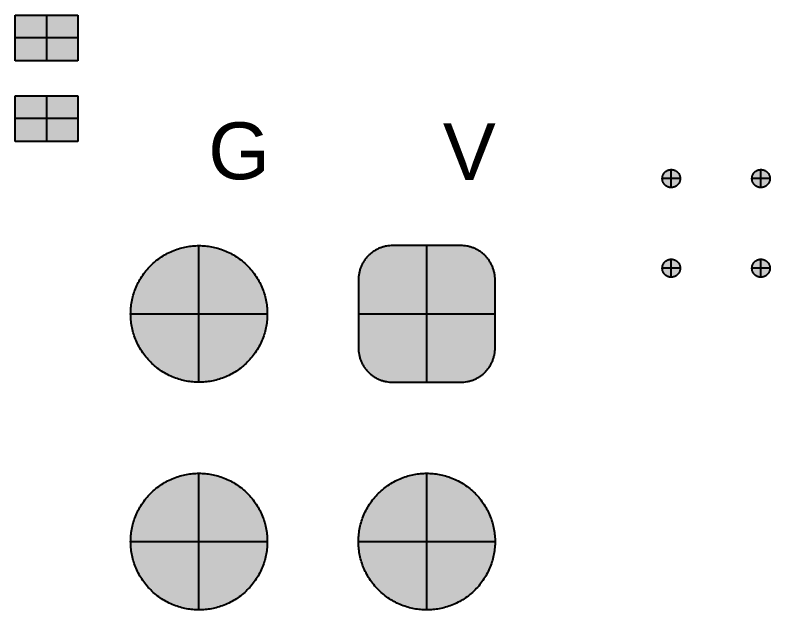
# Model space of a CAD drawing. Header units: millimetres. Extents: x -0.1 to 90.1, y -0.1 to 60.1.
# Drawn here: x 63.23 to 71.64, y 14.92 to 21.55 of the extents above; entities that cross this region are included whole.
import ezdxf

# ---------------------------------------------------------------- set-up
doc = ezdxf.new("R2010")
doc.units = ezdxf.units.MM
doc.layers.get('0').update_dxf_attribs({"color": 18, "true_color": 0x000000})
for name, color, linetype, true_color in [('Bottom Overlay', 54, 'Continuous', 0x999900), ('Bottom Paste', 16, 'Continuous', 0x7f0000), ('Via Holes', 16, 'Continuous', 0x7f0000)]:
    doc.layers.add(name, color=color, linetype=linetype, true_color=true_color)
doc.styles.add('Arial Regular', font='arial.ttf')

# ---------------------------------------------------------------- blocks, each defined once
blk = doc.blocks.new('SOIC_8_L4_9_W3_9_P1_27_LS6_0_BL_EP_370')
at = {"layer": 'Via Holes', "true_color": 0x000000}
for points in [[(-0.3999, 0.4999), (-0.3999, 0.5033), (-0.4001, 0.5068), (-0.4004, 0.5103), (-0.4008, 0.5137), (-0.4014, 0.5171), (-0.402, 0.5205), (-0.4028, 0.5239), (-0.4037, 0.5273), (-0.4047, 0.5306), (-0.4058, 0.5339), (-0.4071, 0.5371), (-0.4084, 0.5403), (-0.4099, 0.5435), (-0.4115, 0.5466), (-0.4131, 0.5496), (-0.4149, 0.5526), (-0.4168, 0.5555), (-0.4188, 0.5584), (-0.4208, 0.5611), (-0.423, 0.5639), (-0.4253, 0.5665), (-0.4276, 0.569), (-0.4301, 0.5715), (-0.4326, 0.5739), (-0.4352, 0.5762), (-0.4379, 0.5784), (-0.4407, 0.5805), (-0.4435, 0.5825), (-0.4464, 0.5844), (-0.4494, 0.5862), (-0.4524, 0.5879), (-0.4555, 0.5895), (-0.4586, 0.591), (-0.4618, 0.5923), (-0.465, 0.5936), (-0.4683, 0.5948), (-0.4716, 0.5958), (-0.475, 0.5967), (-0.4783, 0.5975), (-0.4817, 0.5982), (-0.4852, 0.5988), (-0.4886, 0.5992), (-0.4921, 0.5996), (-0.4955, 0.5998), (-0.499, 0.5999), (-0.5025, 0.5998), (-0.5059, 0.5997), (-0.5094, 0.5994), (-0.5129, 0.599), (-0.5163, 0.5985), (-0.5197, 0.5979), (-0.5231, 0.5971), (-0.5265, 0.5963), (-0.5298, 0.5953), (-0.5331, 0.5942), (-0.5363, 0.593), (-0.5395, 0.5917), (-0.5427, 0.5902), (-0.5458, 0.5887), (-0.5489, 0.587), (-0.5519, 0.5853), (-0.5548, 0.5834), (-0.5577, 0.5815), (-0.5605, 0.5794), (-0.5632, 0.5773), (-0.5658, 0.575), (-0.5684, 0.5727), (-0.5709, 0.5703), (-0.5733, 0.5678), (-0.5756, 0.5652), (-0.5778, 0.5625), (-0.5799, 0.5598), (-0.582, 0.557), (-0.5839, 0.5541), (-0.5857, 0.5511), (-0.5875, 0.5481), (-0.5891, 0.545), (-0.5906, 0.5419), (-0.592, 0.5387), (-0.5933, 0.5355), (-0.5945, 0.5323), (-0.5956, 0.529), (-0.5965, 0.5256), (-0.5973, 0.5222), (-0.5981, 0.5188), (-0.5987, 0.5154), (-0.5991, 0.512), (-0.5995, 0.5085), (-0.5997, 0.5051), (-0.5999, 0.5016), (-0.5999, 0.4981), (-0.5997, 0.4947), (-0.5995, 0.4912), (-0.5991, 0.4878), (-0.5987, 0.4843), (-0.5981, 0.4809), (-0.5973, 0.4775), (-0.5965, 0.4741), (-0.5956, 0.4708), (-0.5945, 0.4675), (-0.5933, 0.4642), (-0.592, 0.461), (-0.5906, 0.4578), (-0.5891, 0.4547), (-0.5875, 0.4516), (-0.5857, 0.4486), (-0.5839, 0.4457), (-0.582, 0.4428), (-0.5799, 0.44), (-0.5778, 0.4372), (-0.5756, 0.4346), (-0.5733, 0.432), (-0.5709, 0.4295), (-0.5684, 0.427), (-0.5658, 0.4247), (-0.5632, 0.4225), (-0.5605, 0.4203), (-0.5577, 0.4183), (-0.5548, 0.4163), (-0.5519, 0.4144), (-0.5489, 0.4127), (-0.5458, 0.411), (-0.5427, 0.4095), (-0.5395, 0.4081), (-0.5363, 0.4068), (-0.5331, 0.4055), (-0.5298, 0.4044), (-0.5265, 0.4035), (-0.5231, 0.4026), (-0.5197, 0.4019), (-0.5163, 0.4012), (-0.5129, 0.4007), (-0.5094, 0.4003), (-0.5059, 0.4001), (-0.5025, 0.3999), (-0.499, 0.3999), (-0.4955, 0.4), (-0.4921, 0.4002), (-0.4886, 0.4005), (-0.4852, 0.401), (-0.4817, 0.4015), (-0.4783, 0.4022), (-0.475, 0.403), (-0.4716, 0.4039), (-0.4683, 0.405), (-0.465, 0.4061), (-0.4618, 0.4074), (-0.4586, 0.4088), (-0.4555, 0.4103), (-0.4524, 0.4119), (-0.4494, 0.4136), (-0.4464, 0.4154), (-0.4435, 0.4173), (-0.4407, 0.4193), (-0.4379, 0.4214), (-0.4352, 0.4236), (-0.4326, 0.4259), (-0.4301, 0.4282), (-0.4276, 0.4307), (-0.4253, 0.4333), (-0.423, 0.4359), (-0.4208, 0.4386), (-0.4188, 0.4414), (-0.4168, 0.4442), (-0.4149, 0.4471), (-0.4131, 0.4501), (-0.4115, 0.4532), (-0.4099, 0.4563), (-0.4084, 0.4594), (-0.4071, 0.4626), (-0.4058, 0.4659), (-0.4047, 0.4691), (-0.4037, 0.4725), (-0.4028, 0.4758), (-0.402, 0.4792), (-0.4014, 0.4826), (-0.4008, 0.486), (-0.4004, 0.4895), (-0.4001, 0.4929), (-0.3999, 0.4964)], [(0.6001, 0.4999), (0.6001, 0.5033), (0.5999, 0.5068), (0.5996, 0.5103), (0.5992, 0.5137), (0.5986, 0.5171), (0.598, 0.5205), (0.5972, 0.5239), (0.5963, 0.5273), (0.5953, 0.5306), (0.5942, 0.5339), (0.5929, 0.5371), (0.5916, 0.5403), (0.5901, 0.5435), (0.5885, 0.5466), (0.5869, 0.5496), (0.5851, 0.5526), (0.5832, 0.5555), (0.5812, 0.5584), (0.5792, 0.5611), (0.577, 0.5639), (0.5747, 0.5665), (0.5724, 0.569), (0.5699, 0.5715), (0.5674, 0.5739), (0.5648, 0.5762), (0.5621, 0.5784), (0.5593, 0.5805), (0.5565, 0.5825), (0.5536, 0.5844), (0.5506, 0.5862), (0.5476, 0.5879), (0.5445, 0.5895), (0.5414, 0.591), (0.5382, 0.5923), (0.535, 0.5936), (0.5317, 0.5948), (0.5284, 0.5958), (0.525, 0.5967), (0.5217, 0.5975), (0.5182, 0.5982), (0.5148, 0.5988), (0.5114, 0.5992), (0.5079, 0.5996), (0.5045, 0.5998), (0.501, 0.5999), (0.4975, 0.5998), (0.4941, 0.5997), (0.4906, 0.5994), (0.4871, 0.599), (0.4837, 0.5985), (0.4803, 0.5979), (0.4769, 0.5971), (0.4735, 0.5963), (0.4702, 0.5953), (0.4669, 0.5942), (0.4637, 0.593), (0.4605, 0.5917), (0.4573, 0.5902), (0.4542, 0.5887), (0.4511, 0.587), (0.4481, 0.5853), (0.4452, 0.5834), (0.4423, 0.5815), (0.4395, 0.5794), (0.4368, 0.5773), (0.4342, 0.575), (0.4316, 0.5727), (0.4291, 0.5703), (0.4267, 0.5678), (0.4244, 0.5652), (0.4222, 0.5625), (0.42, 0.5598), (0.418, 0.557), (0.4161, 0.5541), (0.4143, 0.5511), (0.4125, 0.5481), (0.4109, 0.545), (0.4094, 0.5419), (0.408, 0.5387), (0.4067, 0.5355), (0.4055, 0.5323), (0.4044, 0.529), (0.4035, 0.5256), (0.4027, 0.5222), (0.4019, 0.5188), (0.4013, 0.5154), (0.4009, 0.512), (0.4005, 0.5085), (0.4003, 0.5051), (0.4001, 0.5016), (0.4001, 0.4981), (0.4003, 0.4947), (0.4005, 0.4912), (0.4009, 0.4878), (0.4013, 0.4843), (0.4019, 0.4809), (0.4027, 0.4775), (0.4035, 0.4741), (0.4044, 0.4708), (0.4055, 0.4675), (0.4067, 0.4642), (0.408, 0.461), (0.4094, 0.4578), (0.4109, 0.4547), (0.4125, 0.4516), (0.4143, 0.4486), (0.4161, 0.4457), (0.418, 0.4428), (0.42, 0.44), (0.4222, 0.4372), (0.4244, 0.4346), (0.4267, 0.432), (0.4291, 0.4295), (0.4316, 0.427), (0.4342, 0.4247), (0.4368, 0.4225), (0.4395, 0.4203), (0.4423, 0.4183), (0.4452, 0.4163), (0.4481, 0.4144), (0.4511, 0.4127), (0.4542, 0.411), (0.4573, 0.4095), (0.4605, 0.4081), (0.4637, 0.4068), (0.4669, 0.4055), (0.4702, 0.4044), (0.4735, 0.4035), (0.4769, 0.4026), (0.4803, 0.4019), (0.4837, 0.4012), (0.4871, 0.4007), (0.4906, 0.4003), (0.4941, 0.4001), (0.4975, 0.3999), (0.501, 0.3999), (0.5045, 0.4), (0.5079, 0.4002), (0.5114, 0.4005), (0.5148, 0.401), (0.5182, 0.4015), (0.5217, 0.4022), (0.525, 0.403), (0.5284, 0.4039), (0.5317, 0.405), (0.535, 0.4061), (0.5382, 0.4074), (0.5414, 0.4088), (0.5445, 0.4103), (0.5476, 0.4119), (0.5506, 0.4136), (0.5536, 0.4154), (0.5565, 0.4173), (0.5593, 0.4193), (0.5621, 0.4214), (0.5648, 0.4236), (0.5674, 0.4259), (0.5699, 0.4282), (0.5724, 0.4307), (0.5747, 0.4333), (0.577, 0.4359), (0.5792, 0.4386), (0.5812, 0.4414), (0.5832, 0.4442), (0.5851, 0.4471), (0.5869, 0.4501), (0.5885, 0.4532), (0.5901, 0.4563), (0.5916, 0.4594), (0.5929, 0.4626), (0.5942, 0.4659), (0.5953, 0.4691), (0.5963, 0.4725), (0.5972, 0.4758), (0.598, 0.4792), (0.5986, 0.4826), (0.5992, 0.486), (0.5996, 0.4895), (0.5999, 0.4929), (0.6001, 0.4964)], [(-0.3999, -0.5001), (-0.3999, -0.4967), (-0.4001, -0.4932), (-0.4004, -0.4897), (-0.4008, -0.4863), (-0.4014, -0.4829), (-0.402, -0.4794), (-0.4028, -0.4761), (-0.4037, -0.4727), (-0.4047, -0.4694), (-0.4058, -0.4661), (-0.4071, -0.4629), (-0.4084, -0.4597), (-0.4099, -0.4565), (-0.4115, -0.4534), (-0.4131, -0.4504), (-0.4149, -0.4474), (-0.4168, -0.4445), (-0.4188, -0.4416), (-0.4208, -0.4388), (-0.423, -0.4361), (-0.4253, -0.4335), (-0.4276, -0.431), (-0.4301, -0.4285), (-0.4326, -0.4261), (-0.4352, -0.4238), (-0.4379, -0.4216), (-0.4407, -0.4195), (-0.4435, -0.4175), (-0.4464, -0.4156), (-0.4494, -0.4138), (-0.4524, -0.4121), (-0.4555, -0.4105), (-0.4586, -0.409), (-0.4618, -0.4077), (-0.465, -0.4064), (-0.4683, -0.4052), (-0.4716, -0.4042), (-0.475, -0.4033), (-0.4783, -0.4025), (-0.4817, -0.4018), (-0.4852, -0.4012), (-0.4886, -0.4008), (-0.4921, -0.4004), (-0.4955, -0.4002), (-0.499, -0.4001), (-0.5025, -0.4002), (-0.5059, -0.4003), (-0.5094, -0.4006), (-0.5129, -0.401), (-0.5163, -0.4015), (-0.5197, -0.4021), (-0.5231, -0.4029), (-0.5265, -0.4037), (-0.5298, -0.4047), (-0.5331, -0.4058), (-0.5363, -0.407), (-0.5395, -0.4083), (-0.5427, -0.4098), (-0.5458, -0.4113), (-0.5489, -0.413), (-0.5519, -0.4147), (-0.5548, -0.4166), (-0.5577, -0.4185), (-0.5605, -0.4206), (-0.5632, -0.4227), (-0.5658, -0.425), (-0.5684, -0.4273), (-0.5709, -0.4297), (-0.5733, -0.4322), (-0.5756, -0.4348), (-0.5778, -0.4375), (-0.5799, -0.4402), (-0.582, -0.443), (-0.5839, -0.4459), (-0.5857, -0.4489), (-0.5875, -0.4519), (-0.5891, -0.455), (-0.5906, -0.4581), (-0.592, -0.4613), (-0.5933, -0.4645), (-0.5945, -0.4677), (-0.5956, -0.471), (-0.5965, -0.4744), (-0.5973, -0.4778), (-0.5981, -0.4811), (-0.5987, -0.4846), (-0.5991, -0.488), (-0.5995, -0.4915), (-0.5997, -0.4949), (-0.5999, -0.4984), (-0.5999, -0.5019), (-0.5997, -0.5053), (-0.5995, -0.5088), (-0.5991, -0.5122), (-0.5987, -0.5157), (-0.5981, -0.5191), (-0.5973, -0.5225), (-0.5965, -0.5259), (-0.5956, -0.5292), (-0.5945, -0.5325), (-0.5933, -0.5358), (-0.592, -0.539), (-0.5906, -0.5422), (-0.5891, -0.5453), (-0.5875, -0.5484), (-0.5857, -0.5514), (-0.5839, -0.5543), (-0.582, -0.5572), (-0.5799, -0.56), (-0.5778, -0.5628), (-0.5756, -0.5654), (-0.5733, -0.568), (-0.5709, -0.5705), (-0.5684, -0.573), (-0.5658, -0.5753), (-0.5632, -0.5775), (-0.5605, -0.5797), (-0.5577, -0.5817), (-0.5548, -0.5837), (-0.5519, -0.5855), (-0.5489, -0.5873), (-0.5458, -0.5889), (-0.5427, -0.5905), (-0.5395, -0.5919), (-0.5363, -0.5932), (-0.5331, -0.5945), (-0.5298, -0.5955), (-0.5265, -0.5965), (-0.5231, -0.5974), (-0.5197, -0.5981), (-0.5163, -0.5988), (-0.5129, -0.5993), (-0.5094, -0.5997), (-0.5059, -0.5999), (-0.5025, -0.6001), (-0.499, -0.6001), (-0.4955, -0.6), (-0.4921, -0.5998), (-0.4886, -0.5995), (-0.4852, -0.599), (-0.4817, -0.5985), (-0.4783, -0.5978), (-0.475, -0.597), (-0.4716, -0.5961), (-0.4683, -0.595), (-0.465, -0.5939), (-0.4618, -0.5926), (-0.4586, -0.5912), (-0.4555, -0.5897), (-0.4524, -0.5881), (-0.4494, -0.5864), (-0.4464, -0.5846), (-0.4435, -0.5827), (-0.4407, -0.5807), (-0.4379, -0.5786), (-0.4352, -0.5764), (-0.4326, -0.5741), (-0.4301, -0.5718), (-0.4276, -0.5693), (-0.4253, -0.5667), (-0.423, -0.5641), (-0.4208, -0.5614), (-0.4188, -0.5586), (-0.4168, -0.5558), (-0.4149, -0.5529), (-0.4131, -0.5499), (-0.4115, -0.5468), (-0.4099, -0.5437), (-0.4084, -0.5406), (-0.4071, -0.5374), (-0.4058, -0.5341), (-0.4047, -0.5309), (-0.4037, -0.5275), (-0.4028, -0.5242), (-0.402, -0.5208), (-0.4014, -0.5174), (-0.4008, -0.514), (-0.4004, -0.5105), (-0.4001, -0.5071), (-0.3999, -0.5036)], [(0.6001, -0.5001), (0.6001, -0.4967), (0.5999, -0.4932), (0.5996, -0.4897), (0.5992, -0.4863), (0.5986, -0.4829), (0.598, -0.4794), (0.5972, -0.4761), (0.5963, -0.4727), (0.5953, -0.4694), (0.5942, -0.4661), (0.5929, -0.4629), (0.5916, -0.4597), (0.5901, -0.4565), (0.5885, -0.4534), (0.5869, -0.4504), (0.5851, -0.4474), (0.5832, -0.4445), (0.5812, -0.4416), (0.5792, -0.4388), (0.577, -0.4361), (0.5747, -0.4335), (0.5724, -0.431), (0.5699, -0.4285), (0.5674, -0.4261), (0.5648, -0.4238), (0.5621, -0.4216), (0.5593, -0.4195), (0.5565, -0.4175), (0.5536, -0.4156), (0.5506, -0.4138), (0.5476, -0.4121), (0.5445, -0.4105), (0.5414, -0.409), (0.5382, -0.4077), (0.535, -0.4064), (0.5317, -0.4052), (0.5284, -0.4042), (0.525, -0.4033), (0.5217, -0.4025), (0.5182, -0.4018), (0.5148, -0.4012), (0.5114, -0.4008), (0.5079, -0.4004), (0.5045, -0.4002), (0.501, -0.4001), (0.4975, -0.4002), (0.4941, -0.4003), (0.4906, -0.4006), (0.4871, -0.401), (0.4837, -0.4015), (0.4803, -0.4021), (0.4769, -0.4029), (0.4735, -0.4037), (0.4702, -0.4047), (0.4669, -0.4058), (0.4637, -0.407), (0.4605, -0.4083), (0.4573, -0.4098), (0.4542, -0.4113), (0.4511, -0.413), (0.4481, -0.4147), (0.4452, -0.4166), (0.4423, -0.4185), (0.4395, -0.4206), (0.4368, -0.4227), (0.4342, -0.425), (0.4316, -0.4273), (0.4291, -0.4297), (0.4267, -0.4322), (0.4244, -0.4348), (0.4222, -0.4375), (0.42, -0.4402), (0.418, -0.443), (0.4161, -0.4459), (0.4143, -0.4489), (0.4125, -0.4519), (0.4109, -0.455), (0.4094, -0.4581), (0.408, -0.4613), (0.4067, -0.4645), (0.4055, -0.4677), (0.4044, -0.471), (0.4035, -0.4744), (0.4027, -0.4778), (0.4019, -0.4811), (0.4013, -0.4846), (0.4009, -0.488), (0.4005, -0.4915), (0.4003, -0.4949), (0.4001, -0.4984), (0.4001, -0.5019), (0.4003, -0.5053), (0.4005, -0.5088), (0.4009, -0.5122), (0.4013, -0.5157), (0.4019, -0.5191), (0.4027, -0.5225), (0.4035, -0.5259), (0.4044, -0.5292), (0.4055, -0.5325), (0.4067, -0.5358), (0.408, -0.539), (0.4094, -0.5422), (0.4109, -0.5453), (0.4125, -0.5484), (0.4143, -0.5514), (0.4161, -0.5543), (0.418, -0.5572), (0.42, -0.56), (0.4222, -0.5628), (0.4244, -0.5654), (0.4267, -0.568), (0.4291, -0.5705), (0.4316, -0.573), (0.4342, -0.5753), (0.4368, -0.5775), (0.4395, -0.5797), (0.4423, -0.5817), (0.4452, -0.5837), (0.4481, -0.5855), (0.4511, -0.5873), (0.4542, -0.5889), (0.4573, -0.5905), (0.4605, -0.5919), (0.4637, -0.5932), (0.4669, -0.5945), (0.4702, -0.5955), (0.4735, -0.5965), (0.4769, -0.5974), (0.4803, -0.5981), (0.4837, -0.5988), (0.4871, -0.5993), (0.4906, -0.5997), (0.4941, -0.5999), (0.4975, -0.6001), (0.501, -0.6001), (0.5045, -0.6), (0.5079, -0.5998), (0.5114, -0.5995), (0.5148, -0.599), (0.5182, -0.5985), (0.5217, -0.5978), (0.525, -0.597), (0.5284, -0.5961), (0.5317, -0.595), (0.535, -0.5939), (0.5382, -0.5926), (0.5414, -0.5912), (0.5445, -0.5897), (0.5476, -0.5881), (0.5506, -0.5864), (0.5536, -0.5846), (0.5565, -0.5827), (0.5593, -0.5807), (0.5621, -0.5786), (0.5648, -0.5764), (0.5674, -0.5741), (0.5699, -0.5718), (0.5724, -0.5693), (0.5747, -0.5667), (0.577, -0.5641), (0.5792, -0.5614), (0.5812, -0.5586), (0.5832, -0.5558), (0.5851, -0.5529), (0.5869, -0.5499), (0.5885, -0.5468), (0.5901, -0.5437), (0.5916, -0.5406), (0.5929, -0.5374), (0.5942, -0.5341), (0.5953, -0.5309), (0.5963, -0.5275), (0.5972, -0.5242), (0.598, -0.5208), (0.5986, -0.5174), (0.5992, -0.514), (0.5996, -0.5105), (0.5999, -0.5071), (0.6001, -0.5036)]]:
    blk.add_hatch(color=18, dxfattribs=at).paths.add_polyline_path(points, flags=0)
at = {"layer": 'Via Holes', "color": 18, "true_color": 0x000000}
for p, q in [((-0.4999, 0.5999), (-0.4999, 0.3999)), ((0.5001, 0.5999), (0.5001, 0.3999)), ((-0.3999, 0.4999), (-0.5999, 0.4999)), ((0.6001, 0.4999), (0.4001, 0.4999)), ((-0.4999, -0.4001), (-0.4999, -0.6001)), ((0.5001, -0.4001), (0.5001, -0.6001)), ((-0.3999, -0.5001), (-0.5999, -0.5001)), ((0.6001, -0.5001), (0.4001, -0.5001))]:
    blk.add_line(p, q, dxfattribs=at)
for points in [[(-0.3999, 0.4999), (-0.3999, 0.5999), (-0.4999, 0.5999), (-0.5999, 0.5999), (-0.5999, 0.4999), (-0.5999, 0.3999), (-0.4999, 0.3999), (-0.3999, 0.3999), (-0.3999, 0.4999)], [(0.6001, 0.4999), (0.6001, 0.5999), (0.5001, 0.5999), (0.4001, 0.5999), (0.4001, 0.4999), (0.4001, 0.3999), (0.5001, 0.3999), (0.6001, 0.3999), (0.6001, 0.4999)], [(-0.3999, -0.5001), (-0.3999, -0.4001), (-0.4999, -0.4001), (-0.5999, -0.4001), (-0.5999, -0.5001), (-0.5999, -0.6001), (-0.4999, -0.6001), (-0.3999, -0.6001), (-0.3999, -0.5001)], [(0.6001, -0.5001), (0.6001, -0.4001), (0.5001, -0.4001), (0.4001, -0.4001), (0.4001, -0.5001), (0.4001, -0.6001), (0.5001, -0.6001), (0.6001, -0.6001), (0.6001, -0.5001)]]:
    blk.add_rational_spline(points, [1, 0.707106781187, 1, 0.707106781187, 1, 0.707106781187, 1, 0.707106781187, 1], degree=2, knots=[0, 0, 0, 0.1570793, 0.1570793, 0.3141586, 0.3141586, 0.471238, 0.471238, 0.6283173, 0.6283173, 0.6283173], dxfattribs=at)
blk = doc.blocks.new('R0402_B_313')
at = {"layer": 'Bottom Paste', "true_color": 0x7f0000}
for points in [[(-0.195, 0.35), (-0.195, -0.35), (-0.705, -0.35), (-0.705, 0.35)], [(0.705, 0.35), (0.705, -0.35), (0.195, -0.35), (0.195, 0.35)]]:
    blk.add_hatch(color=16, dxfattribs=at).paths.add_polyline_path(points, flags=0)
at = {"layer": 'Bottom Paste', "color": 16, "true_color": 0x7f0000}
for p, q in [((-0.45, 0.35), (-0.45, -0.35)), ((0.45, 0.35), (0.45, -0.35)), ((-0.705, 0), (-0.195, 0)), ((0.195, 0), (0.705, 0))]:
    blk.add_line(p, q, dxfattribs=at)
for points in [[(-0.705, -0.35), (-0.705, 0), (-0.705, 0.35)], [(-0.705, 0.35), (-0.45, 0.35), (-0.195, 0.35)], [(-0.195, 0.35), (-0.195, 0), (-0.195, -0.35)], [(0.195, -0.35), (0.195, 0), (0.195, 0.35)], [(0.195, 0.35), (0.45, 0.35), (0.705, 0.35)], [(0.705, 0.35), (0.705, 0), (0.705, -0.35)], [(-0.195, -0.35), (-0.45, -0.35), (-0.705, -0.35)], [(0.705, -0.35), (0.45, -0.35), (0.195, -0.35)]]:
    blk.add_open_spline(points, degree=2, dxfattribs=at)
blk = doc.blocks.new('DINGZHEN_B_30')
at = {"layer": 'Bottom Paste', "true_color": 0x7f0000}
for points in [[(-0.508, 1.27), (-0.5085, 1.2964), (-0.5098, 1.3229), (-0.5121, 1.3492), (-0.5153, 1.3755), (-0.5194, 1.4016), (-0.5245, 1.4276), (-0.5304, 1.4533), (-0.5372, 1.4789), (-0.5449, 1.5042), (-0.5535, 1.5292), (-0.5629, 1.554), (-0.5732, 1.5783), (-0.5843, 1.6023), (-0.5962, 1.6259), (-0.609, 1.6491), (-0.6225, 1.6718), (-0.6369, 1.694), (-0.652, 1.7157), (-0.6678, 1.7369), (-0.6844, 1.7575), (-0.7017, 1.7776), (-0.7196, 1.797), (-0.7382, 1.8158), (-0.7575, 1.8339), (-0.7774, 1.8514), (-0.7979, 1.8681), (-0.8189, 1.8841), (-0.8405, 1.8994), (-0.8626, 1.9139), (-0.8852, 1.9277), (-0.9082, 1.9407), (-0.9317, 1.9528), (-0.9556, 1.9641), (-0.9799, 1.9746), (-1.0046, 1.9843), (-1.0295, 1.9931), (-1.0547, 2.001), (-1.0802, 2.008), (-1.106, 2.0141), (-1.1319, 2.0194), (-1.158, 2.0237), (-1.1842, 2.0272), (-1.2105, 2.0297), (-1.2369, 2.0313), (-1.2634, 2.032), (-1.2898, 2.0317), (-1.3163, 2.0306), (-1.3426, 2.0285), (-1.3689, 2.0256), (-1.3951, 2.0217), (-1.4211, 2.0169), (-1.4469, 2.0112), (-1.4725, 2.0046), (-1.4979, 1.9971), (-1.523, 1.9888), (-1.5478, 1.9796), (-1.5723, 1.9695), (-1.5964, 1.9586), (-1.6201, 1.9468), (-1.6433, 1.9343), (-1.6662, 1.9209), (-1.6885, 1.9068), (-1.7104, 1.8919), (-1.7317, 1.8762), (-1.7524, 1.8598), (-1.7726, 1.8427), (-1.7922, 1.8249), (-1.8111, 1.8065), (-1.8294, 1.7874), (-1.8471, 1.7676), (-1.864, 1.7473), (-1.8802, 1.7264), (-1.8957, 1.705), (-1.9104, 1.683), (-1.9243, 1.6605), (-1.9375, 1.6376), (-1.9498, 1.6142), (-1.9614, 1.5904), (-1.9721, 1.5662), (-1.9819, 1.5416), (-1.9909, 1.5168), (-1.9991, 1.4916), (-2.0063, 1.4662), (-2.0127, 1.4405), (-2.0182, 1.4146), (-2.0227, 1.3885), (-2.0264, 1.3624), (-2.0291, 1.336), (-2.031, 1.3097), (-2.0319, 1.2832), (-2.0319, 1.2568), (-2.031, 1.2303), (-2.0291, 1.204), (-2.0264, 1.1776), (-2.0227, 1.1515), (-2.0182, 1.1254), (-2.0127, 1.0995), (-2.0063, 1.0738), (-1.9991, 1.0484), (-1.9909, 1.0232), (-1.9819, 0.9984), (-1.9721, 0.9738), (-1.9614, 0.9496), (-1.9498, 0.9258), (-1.9375, 0.9024), (-1.9243, 0.8795), (-1.9104, 0.857), (-1.8957, 0.835), (-1.8802, 0.8136), (-1.864, 0.7927), (-1.8471, 0.7724), (-1.8294, 0.7526), (-1.8111, 0.7335), (-1.7922, 0.7151), (-1.7726, 0.6973), (-1.7524, 0.6802), (-1.7317, 0.6638), (-1.7104, 0.6481), (-1.6885, 0.6332), (-1.6662, 0.6191), (-1.6433, 0.6057), (-1.6201, 0.5932), (-1.5964, 0.5814), (-1.5723, 0.5705), (-1.5478, 0.5604), (-1.523, 0.5512), (-1.4979, 0.5429), (-1.4725, 0.5354), (-1.4469, 0.5288), (-1.4211, 0.5231), (-1.3951, 0.5183), (-1.3689, 0.5144), (-1.3426, 0.5115), (-1.3163, 0.5094), (-1.2898, 0.5083), (-1.2634, 0.508), (-1.2369, 0.5087), (-1.2105, 0.5103), (-1.1842, 0.5128), (-1.158, 0.5163), (-1.1319, 0.5206), (-1.106, 0.5259), (-1.0802, 0.532), (-1.0547, 0.539), (-1.0295, 0.5469), (-1.0046, 0.5557), (-0.9799, 0.5654), (-0.9556, 0.5759), (-0.9317, 0.5872), (-0.9082, 0.5993), (-0.8852, 0.6123), (-0.8626, 0.6261), (-0.8405, 0.6406), (-0.8189, 0.6559), (-0.7979, 0.6719), (-0.7774, 0.6886), (-0.7575, 0.7061), (-0.7382, 0.7242), (-0.7196, 0.743), (-0.7017, 0.7624), (-0.6844, 0.7825), (-0.6678, 0.8031), (-0.652, 0.8243), (-0.6369, 0.846), (-0.6225, 0.8682), (-0.609, 0.8909), (-0.5962, 0.9141), (-0.5843, 0.9377), (-0.5732, 0.9617), (-0.5629, 0.986), (-0.5535, 1.0108), (-0.5449, 1.0358), (-0.5372, 1.0611), (-0.5304, 1.0867), (-0.5245, 1.1124), (-0.5194, 1.1384), (-0.5153, 1.1645), (-0.5121, 1.1908), (-0.5098, 1.2171), (-0.5085, 1.2436)], [(2.032, 1.27), (2.0315, 1.2964), (2.0302, 1.3229), (2.0279, 1.3492), (2.0247, 1.3755), (2.0206, 1.4016), (2.0155, 1.4276), (2.0096, 1.4533), (2.0028, 1.4789), (1.9951, 1.5042), (1.9865, 1.5292), (1.9771, 1.554), (1.9668, 1.5783), (1.9557, 1.6023), (1.9438, 1.6259), (1.931, 1.6491), (1.9175, 1.6718), (1.9031, 1.694), (1.888, 1.7157), (1.8722, 1.7369), (1.8556, 1.7575), (1.8383, 1.7776), (1.8204, 1.797), (1.8018, 1.8158), (1.7825, 1.8339), (1.7626, 1.8514), (1.7421, 1.8681), (1.7211, 1.8841), (1.6995, 1.8994), (1.6774, 1.9139), (1.6548, 1.9277), (1.6318, 1.9407), (1.6083, 1.9528), (1.5844, 1.9641), (1.5601, 1.9746), (1.5354, 1.9843), (1.5105, 1.9931), (1.4853, 2.001), (1.4598, 2.008), (1.434, 2.0141), (1.4081, 2.0194), (1.382, 2.0237), (1.3558, 2.0272), (1.3295, 2.0297), (1.3031, 2.0313), (1.2766, 2.032), (1.2502, 2.0317), (1.2237, 2.0306), (1.1974, 2.0285), (1.1711, 2.0256), (1.1449, 2.0217), (1.1189, 2.0169), (1.0931, 2.0112), (1.0675, 2.0046), (1.0421, 1.9971), (1.017, 1.9888), (0.9922, 1.9796), (0.9677, 1.9695), (0.9436, 1.9586), (0.9199, 1.9468), (0.8967, 1.9343), (0.8738, 1.9209), (0.8515, 1.9068), (0.8296, 1.8919), (0.8083, 1.8762), (0.7876, 1.8598), (0.7674, 1.8427), (0.7478, 1.8249), (0.7289, 1.8065), (0.7106, 1.7874), (0.6929, 1.7676), (0.676, 1.7473), (0.6598, 1.7264), (0.6443, 1.705), (0.6296, 1.683), (0.6157, 1.6605), (0.6025, 1.6376), (0.5902, 1.6142), (0.5786, 1.5904), (0.5679, 1.5662), (0.5581, 1.5416), (0.5491, 1.5168), (0.5409, 1.4916), (0.5337, 1.4662), (0.5273, 1.4405), (0.5218, 1.4146), (0.5173, 1.3885), (0.5136, 1.3624), (0.5109, 1.336), (0.509, 1.3097), (0.5081, 1.2832), (0.5081, 1.2568), (0.509, 1.2303), (0.5109, 1.204), (0.5136, 1.1776), (0.5173, 1.1515), (0.5218, 1.1254), (0.5273, 1.0995), (0.5337, 1.0738), (0.5409, 1.0484), (0.5491, 1.0232), (0.5581, 0.9984), (0.5679, 0.9738), (0.5786, 0.9496), (0.5902, 0.9258), (0.6025, 0.9024), (0.6157, 0.8795), (0.6296, 0.857), (0.6443, 0.835), (0.6598, 0.8136), (0.676, 0.7927), (0.6929, 0.7724), (0.7106, 0.7526), (0.7289, 0.7335), (0.7478, 0.7151), (0.7674, 0.6973), (0.7876, 0.6802), (0.8083, 0.6638), (0.8296, 0.6481), (0.8515, 0.6332), (0.8738, 0.6191), (0.8967, 0.6057), (0.9199, 0.5932), (0.9436, 0.5814), (0.9677, 0.5705), (0.9922, 0.5604), (1.017, 0.5512), (1.0421, 0.5429), (1.0675, 0.5354), (1.0931, 0.5288), (1.1189, 0.5231), (1.1449, 0.5183), (1.1711, 0.5144), (1.1974, 0.5115), (1.2237, 0.5094), (1.2502, 0.5083), (1.2766, 0.508), (1.3031, 0.5087), (1.3295, 0.5103), (1.3558, 0.5128), (1.382, 0.5163), (1.4081, 0.5206), (1.434, 0.5259), (1.4598, 0.532), (1.4853, 0.539), (1.5105, 0.5469), (1.5354, 0.5557), (1.5601, 0.5654), (1.5844, 0.5759), (1.6083, 0.5872), (1.6318, 0.5993), (1.6548, 0.6123), (1.6774, 0.6261), (1.6995, 0.6406), (1.7211, 0.6559), (1.7421, 0.6719), (1.7626, 0.6886), (1.7825, 0.7061), (1.8018, 0.7242), (1.8204, 0.743), (1.8383, 0.7624), (1.8556, 0.7825), (1.8722, 0.8031), (1.888, 0.8243), (1.9031, 0.846), (1.9175, 0.8682), (1.931, 0.8909), (1.9438, 0.9141), (1.9557, 0.9377), (1.9668, 0.9617), (1.9771, 0.986), (1.9865, 1.0108), (1.9951, 1.0358), (2.0028, 1.0611), (2.0096, 1.0867), (2.0155, 1.1124), (2.0206, 1.1384), (2.0247, 1.1645), (2.0279, 1.1908), (2.0302, 1.2171), (2.0315, 1.2436)], [(-1.651, -0.508), (-1.664, -0.5082), (-1.677, -0.5089), (-1.69, -0.51), (-1.7029, -0.5115), (-1.7157, -0.5135), (-1.7285, -0.516), (-1.7412, -0.5188), (-1.7538, -0.5221), (-1.7663, -0.5259), (-1.7786, -0.53), (-1.7908, -0.5346), (-1.8028, -0.5395), (-1.8146, -0.5449), (-1.8263, -0.5507), (-1.8377, -0.5569), (-1.849, -0.5635), (-1.86, -0.5704), (-1.8707, -0.5777), (-1.8812, -0.5854), (-1.8914, -0.5935), (-1.9014, -0.6018), (-1.9111, -0.6106), (-1.9204, -0.6196), (-1.9294, -0.6289), (-1.9382, -0.6386), (-1.9465, -0.6486), (-1.9546, -0.6588), (-1.9623, -0.6693), (-1.9696, -0.68), (-1.9765, -0.691), (-1.9831, -0.7023), (-1.9893, -0.7137), (-1.9951, -0.7254), (-2.0005, -0.7372), (-2.0054, -0.7492), (-2.01, -0.7614), (-2.0141, -0.7737), (-2.0179, -0.7862), (-2.0212, -0.7988), (-2.024, -0.8115), (-2.0265, -0.8243), (-2.0285, -0.8371), (-2.03, -0.85), (-2.0311, -0.863), (-2.0318, -0.876), (-2.032, -0.889), (-2.032, -1.651), (-2.0318, -1.664), (-2.0311, -1.677), (-2.03, -1.69), (-2.0285, -1.7029), (-2.0265, -1.7157), (-2.024, -1.7285), (-2.0212, -1.7412), (-2.0179, -1.7538), (-2.0141, -1.7663), (-2.01, -1.7786), (-2.0054, -1.7908), (-2.0005, -1.8028), (-1.9951, -1.8146), (-1.9893, -1.8263), (-1.9831, -1.8377), (-1.9765, -1.849), (-1.9696, -1.86), (-1.9623, -1.8707), (-1.9546, -1.8812), (-1.9465, -1.8914), (-1.9382, -1.9014), (-1.9294, -1.9111), (-1.9204, -1.9204), (-1.9111, -1.9294), (-1.9014, -1.9382), (-1.8914, -1.9465), (-1.8812, -1.9546), (-1.8707, -1.9623), (-1.86, -1.9696), (-1.849, -1.9765), (-1.8377, -1.9831), (-1.8263, -1.9893), (-1.8146, -1.9951), (-1.8028, -2.0005), (-1.7908, -2.0054), (-1.7786, -2.01), (-1.7663, -2.0141), (-1.7538, -2.0179), (-1.7412, -2.0212), (-1.7285, -2.024), (-1.7157, -2.0265), (-1.7029, -2.0285), (-1.69, -2.03), (-1.677, -2.0311), (-1.664, -2.0318), (-1.651, -2.032), (-0.889, -2.032), (-0.876, -2.0318), (-0.863, -2.0311), (-0.85, -2.03), (-0.8371, -2.0285), (-0.8243, -2.0265), (-0.8115, -2.024), (-0.7988, -2.0212), (-0.7862, -2.0179), (-0.7737, -2.0141), (-0.7614, -2.01), (-0.7492, -2.0054), (-0.7372, -2.0005), (-0.7254, -1.9951), (-0.7137, -1.9893), (-0.7023, -1.9831), (-0.691, -1.9765), (-0.68, -1.9696), (-0.6693, -1.9623), (-0.6588, -1.9546), (-0.6486, -1.9465), (-0.6386, -1.9382), (-0.6289, -1.9294), (-0.6196, -1.9204), (-0.6106, -1.9111), (-0.6018, -1.9014), (-0.5935, -1.8914), (-0.5854, -1.8812), (-0.5777, -1.8707), (-0.5704, -1.86), (-0.5635, -1.849), (-0.5569, -1.8377), (-0.5507, -1.8263), (-0.5449, -1.8146), (-0.5395, -1.8028), (-0.5346, -1.7908), (-0.53, -1.7786), (-0.5259, -1.7663), (-0.5221, -1.7538), (-0.5188, -1.7412), (-0.516, -1.7285), (-0.5135, -1.7157), (-0.5115, -1.7029), (-0.51, -1.69), (-0.5089, -1.677), (-0.5082, -1.664), (-0.508, -1.651), (-0.508, -0.889), (-0.5082, -0.876), (-0.5089, -0.863), (-0.51, -0.85), (-0.5115, -0.8371), (-0.5135, -0.8243), (-0.516, -0.8115), (-0.5188, -0.7988), (-0.5221, -0.7862), (-0.5259, -0.7737), (-0.53, -0.7614), (-0.5346, -0.7492), (-0.5395, -0.7372), (-0.5449, -0.7254), (-0.5507, -0.7137), (-0.5569, -0.7023), (-0.5635, -0.691), (-0.5704, -0.68), (-0.5777, -0.6693), (-0.5854, -0.6588), (-0.5935, -0.6486), (-0.6018, -0.6386), (-0.6106, -0.6289), (-0.6196, -0.6196), (-0.6289, -0.6106), (-0.6386, -0.6018), (-0.6486, -0.5935), (-0.6588, -0.5854), (-0.6693, -0.5777), (-0.68, -0.5704), (-0.691, -0.5635), (-0.7023, -0.5569), (-0.7137, -0.5507), (-0.7254, -0.5449), (-0.7372, -0.5395), (-0.7492, -0.5346), (-0.7614, -0.53), (-0.7737, -0.5259), (-0.7862, -0.5221), (-0.7988, -0.5188), (-0.8115, -0.516), (-0.8243, -0.5135), (-0.8371, -0.5115), (-0.85, -0.51), (-0.863, -0.5089), (-0.876, -0.5082), (-0.889, -0.508)], [(2.032, -1.27), (2.0315, -1.2436), (2.0302, -1.2171), (2.0279, -1.1908), (2.0247, -1.1645), (2.0206, -1.1384), (2.0155, -1.1124), (2.0096, -1.0867), (2.0028, -1.0611), (1.9951, -1.0358), (1.9865, -1.0108), (1.9771, -0.986), (1.9668, -0.9617), (1.9557, -0.9377), (1.9438, -0.9141), (1.931, -0.8909), (1.9175, -0.8682), (1.9031, -0.846), (1.888, -0.8243), (1.8722, -0.8031), (1.8556, -0.7825), (1.8383, -0.7624), (1.8204, -0.743), (1.8018, -0.7242), (1.7825, -0.7061), (1.7626, -0.6886), (1.7421, -0.6719), (1.7211, -0.6559), (1.6995, -0.6406), (1.6774, -0.6261), (1.6548, -0.6123), (1.6318, -0.5993), (1.6083, -0.5872), (1.5844, -0.5759), (1.5601, -0.5654), (1.5354, -0.5557), (1.5105, -0.5469), (1.4853, -0.539), (1.4598, -0.532), (1.434, -0.5259), (1.4081, -0.5206), (1.382, -0.5163), (1.3558, -0.5128), (1.3295, -0.5103), (1.3031, -0.5087), (1.2766, -0.508), (1.2502, -0.5083), (1.2237, -0.5094), (1.1974, -0.5115), (1.1711, -0.5144), (1.1449, -0.5183), (1.1189, -0.5231), (1.0931, -0.5288), (1.0675, -0.5354), (1.0421, -0.5429), (1.017, -0.5512), (0.9922, -0.5604), (0.9677, -0.5705), (0.9436, -0.5814), (0.9199, -0.5932), (0.8967, -0.6057), (0.8738, -0.6191), (0.8515, -0.6332), (0.8296, -0.6481), (0.8083, -0.6638), (0.7876, -0.6802), (0.7674, -0.6973), (0.7478, -0.7151), (0.7289, -0.7335), (0.7106, -0.7526), (0.6929, -0.7724), (0.676, -0.7927), (0.6598, -0.8136), (0.6443, -0.835), (0.6296, -0.857), (0.6157, -0.8795), (0.6025, -0.9024), (0.5902, -0.9258), (0.5786, -0.9496), (0.5679, -0.9738), (0.5581, -0.9984), (0.5491, -1.0232), (0.5409, -1.0484), (0.5337, -1.0738), (0.5273, -1.0995), (0.5218, -1.1254), (0.5173, -1.1515), (0.5136, -1.1776), (0.5109, -1.204), (0.509, -1.2303), (0.5081, -1.2568), (0.5081, -1.2832), (0.509, -1.3097), (0.5109, -1.336), (0.5136, -1.3624), (0.5173, -1.3885), (0.5218, -1.4146), (0.5273, -1.4405), (0.5337, -1.4662), (0.5409, -1.4916), (0.5491, -1.5168), (0.5581, -1.5416), (0.5679, -1.5662), (0.5786, -1.5904), (0.5902, -1.6142), (0.6025, -1.6376), (0.6157, -1.6605), (0.6296, -1.683), (0.6443, -1.705), (0.6598, -1.7264), (0.676, -1.7473), (0.6929, -1.7676), (0.7106, -1.7874), (0.7289, -1.8065), (0.7478, -1.8249), (0.7674, -1.8427), (0.7876, -1.8598), (0.8083, -1.8762), (0.8296, -1.8919), (0.8515, -1.9068), (0.8738, -1.9209), (0.8967, -1.9343), (0.9199, -1.9468), (0.9436, -1.9586), (0.9677, -1.9695), (0.9922, -1.9796), (1.017, -1.9888), (1.0421, -1.9971), (1.0675, -2.0046), (1.0931, -2.0112), (1.1189, -2.0169), (1.1449, -2.0217), (1.1711, -2.0256), (1.1974, -2.0285), (1.2237, -2.0306), (1.2502, -2.0317), (1.2766, -2.032), (1.3031, -2.0313), (1.3295, -2.0297), (1.3558, -2.0272), (1.382, -2.0237), (1.4081, -2.0194), (1.434, -2.0141), (1.4598, -2.008), (1.4853, -2.001), (1.5105, -1.9931), (1.5354, -1.9843), (1.5601, -1.9746), (1.5844, -1.9641), (1.6083, -1.9528), (1.6318, -1.9407), (1.6548, -1.9277), (1.6774, -1.9139), (1.6995, -1.8994), (1.7211, -1.8841), (1.7421, -1.8681), (1.7626, -1.8514), (1.7825, -1.8339), (1.8018, -1.8158), (1.8204, -1.797), (1.8383, -1.7776), (1.8556, -1.7575), (1.8722, -1.7369), (1.888, -1.7157), (1.9031, -1.694), (1.9175, -1.6718), (1.931, -1.6491), (1.9438, -1.6259), (1.9557, -1.6023), (1.9668, -1.5783), (1.9771, -1.554), (1.9865, -1.5292), (1.9951, -1.5042), (2.0028, -1.4789), (2.0096, -1.4533), (2.0155, -1.4276), (2.0206, -1.4016), (2.0247, -1.3755), (2.0279, -1.3492), (2.0302, -1.3229), (2.0315, -1.2964)]]:
    blk.add_hatch(color=16, dxfattribs=at).paths.add_polyline_path(points, flags=0)
at = {"layer": 'Bottom Paste', "color": 16, "true_color": 0x7f0000}
for p, q in [((-1.27, 2.032), (-1.27, 0.508)), ((1.27, 2.032), (1.27, 0.508)), ((-0.508, 1.27), (-2.032, 1.27)), ((2.032, 1.27), (0.508, 1.27)), ((-1.27, -0.508), (-1.27, -2.032)), ((1.27, -0.508), (1.27, -2.032)), ((-0.508, -1.27), (-2.032, -1.27)), ((2.032, -1.27), (0.508, -1.27))]:
    blk.add_line(p, q, dxfattribs=at)
for points in [[(-0.508, 1.27), (-0.508, 2.032), (-1.27, 2.032), (-2.032, 2.032), (-2.032, 1.27), (-2.032, 0.508), (-1.27, 0.508), (-0.508, 0.508), (-0.508, 1.27)], [(2.032, 1.27), (2.032, 2.032), (1.27, 2.032), (0.508, 2.032), (0.508, 1.27), (0.508, 0.508), (1.27, 0.508), (2.032, 0.508), (2.032, 1.27)], [(2.032, -1.27), (2.032, -0.508), (1.27, -0.508), (0.508, -0.508), (0.508, -1.27), (0.508, -2.032), (1.27, -2.032), (2.032, -2.032), (2.032, -1.27)]]:
    blk.add_rational_spline(points, [1, 0.707106781187, 1, 0.707106781187, 1, 0.707106781187, 1, 0.707106781187, 1], degree=2, knots=[0, 0, 0, 1.196947, 1.196947, 2.393894, 2.393894, 3.59084, 3.59084, 4.787787, 4.787787, 4.787787], dxfattribs=at)
for points in [[(-1.651, -0.508), (-2.032, -0.508), (-2.032, -0.889)], [(-0.508, -0.889), (-0.508, -0.508), (-0.889, -0.508)], [(-2.032, -1.651), (-2.032, -2.032), (-1.651, -2.032)], [(-0.889, -2.032), (-0.508, -2.032), (-0.508, -1.651)]]:
    blk.add_rational_spline(points, [1, 0.707106781187, 1], degree=2, dxfattribs=at)
for points in [[(-0.889, -0.508), (-1.27, -0.508), (-1.651, -0.508)], [(-2.032, -0.889), (-2.032, -1.27), (-2.032, -1.651)], [(-0.508, -1.651), (-0.508, -1.27), (-0.508, -0.889)], [(-1.651, -2.032), (-1.27, -2.032), (-0.889, -2.032)]]:
    blk.add_open_spline(points, degree=2, dxfattribs=at)

msp = doc.modelspace()

# ---------------------------------------------------------------- block references
for name, p, rotation in [('R0402_B_313', (63.5774, 20.8456), 270), ('SOIC_8_L4_9_W3_9_P1_27_LS6_0_BL_EP_370', (71.045, 19.2272), 270), ('DINGZHEN_B_30', (66.5482, 16.9472), 180)]:
    msp.add_blockref(name, p, dxfattribs=dict(rotation=rotation))

# ---------------------------------------------------------------- texts
at = {"layer": 'Bottom Overlay', "char_height": 0.635, "attachment_point": 7, "style": 'Arial Regular'}
for s, insert, width in [('G', (65.3808, 19.7098), 2.54), ('V', (67.997, 19.7098), 2.436467)]:
    msp.add_mtext(s, dxfattribs=dict(at, insert=insert, width=width))

doc.saveas('drawing.dxf')
